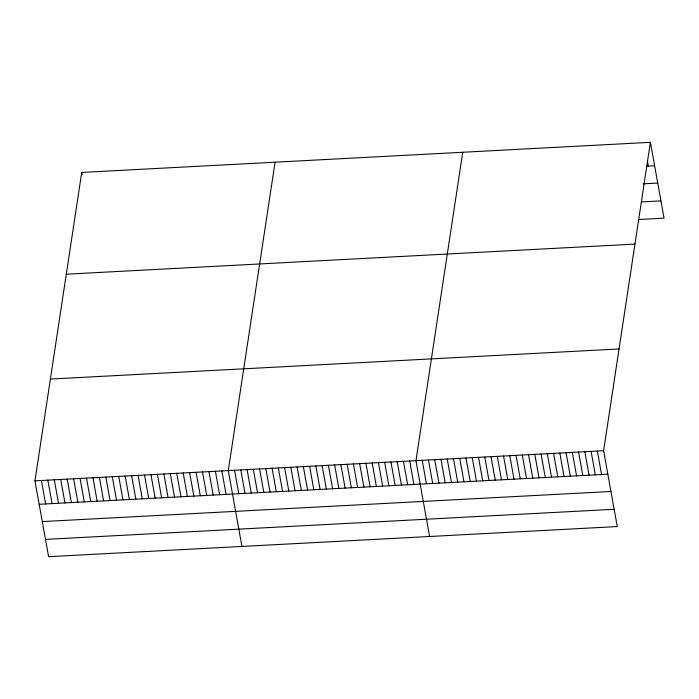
<?xml version="1.0" encoding="UTF-8"?>
<svg xmlns="http://www.w3.org/2000/svg" width="699" height="699" viewBox="0 0 699 699"><rect width="100%" height="100%" fill="white"/><g stroke="black" fill="none" stroke-linecap="round" stroke-linejoin="round"><path stroke-width="1.05" d="M650.402 142.325L603.613 450.724L617.261 526.565L48.598 556.675L34.95 480.833L81.739 172.435L650.402 142.325L664.05 218.167L639.026 219.495M275.083 162.194L228.293 470.593L241.941 546.443M462.747 152.26L415.957 460.658L429.597 536.509M646.287 166.231L654.622 165.785M643.141 183.846L657.733 183.077M642.171 201.88L660.939 200.884M66.3 274.2L634.963 244.091M50.389 379.059L619.052 348.95M34.95 480.833L603.613 450.724M39.17 504.294L607.833 474.184M42.281 521.585L610.943 491.476M45.487 539.392L614.15 509.283M647.414 160.787L648.366 166.117M597.357 451.047L601.577 474.516M591.101 451.379L595.321 474.848M584.845 451.711L589.065 475.18M578.589 452.043L582.809 475.512M572.332 452.375L576.561 475.844M566.076 452.707L570.305 476.176M559.82 453.039L564.049 476.508M553.573 453.371L557.793 476.84M547.317 453.703L551.537 477.172M541.061 454.035L545.281 477.496M534.805 454.367L539.025 477.828M528.549 454.691L532.769 478.16M522.293 455.023L526.513 478.492M516.037 455.355L520.257 478.824M509.781 455.687L514.001 479.156M503.525 456.019L507.754 479.488M497.269 456.351L501.498 479.82M491.013 456.683L495.241 480.152M484.765 457.015L488.985 480.484M478.509 457.347L482.729 480.816M472.253 457.679L476.473 481.139M465.997 458.002L470.217 481.471M459.741 458.334L463.961 481.803M453.485 458.666L457.705 482.135M447.229 458.998L451.449 482.467M440.973 459.33L445.193 482.799M434.717 459.662L438.946 483.131M428.461 459.994L432.69 483.463M422.205 460.326L426.434 483.795M409.701 460.991L413.922 484.451M403.445 461.323L407.666 484.783M397.189 461.646L401.409 485.115M390.933 461.978L395.153 485.447M384.677 462.31L388.897 485.779M378.421 462.642L382.641 486.111M372.165 462.974L376.385 486.443M365.909 463.306L370.129 486.775M359.653 463.638L363.882 487.107M353.397 463.97L357.626 487.439M347.141 464.302L351.37 487.771M340.894 464.634L345.114 488.094M334.638 464.966L338.858 488.426M328.381 465.289L332.602 488.758M322.125 465.621L326.346 489.09M315.869 465.953L320.09 489.422M309.613 466.285L313.834 489.754M303.357 466.617L307.577 490.086M297.101 466.949L301.321 490.418M290.845 467.281L295.074 490.75M284.589 467.614L288.818 491.082M278.333 467.946L282.562 491.414M272.086 468.278L276.306 491.738M265.83 468.601L270.05 492.07M259.574 468.933L263.794 492.402M253.318 469.265L257.538 492.734M247.062 469.597L251.282 493.066M240.806 469.929L245.026 493.398M234.549 470.261L238.77 493.73M221.854 470.934L226.074 494.403M215.406 471.275L219.626 494.743M208.957 471.615L213.186 495.084M202.518 471.956L206.738 495.425M196.07 472.297L200.29 495.766M189.63 472.638L193.85 496.107M183.182 472.978L187.402 496.447M176.733 473.319L180.962 496.788M170.294 473.66L174.514 497.129M163.846 474.001L168.066 497.47M157.406 474.35L161.626 497.81M150.958 474.691L155.178 498.151M144.51 475.032L148.738 498.492M138.07 475.372L142.29 498.841M81.739 172.435L82.124 174.567M131.622 475.713L135.842 499.182M125.173 476.054L129.402 499.523M118.734 476.395L122.954 499.864M112.286 476.735L116.515 500.204M105.846 477.076L110.066 500.545M99.398 477.417L103.618 500.886M92.95 477.758L97.178 501.227M86.51 478.099L90.73 501.567M80.062 478.439L84.282 501.908M73.622 478.78L77.842 502.249M67.174 479.121L71.394 502.59M60.726 479.462L64.955 502.931M54.286 479.802L58.506 503.271M47.838 480.143L52.058 503.612M41.398 480.493L45.618 503.953"/></g></svg>
